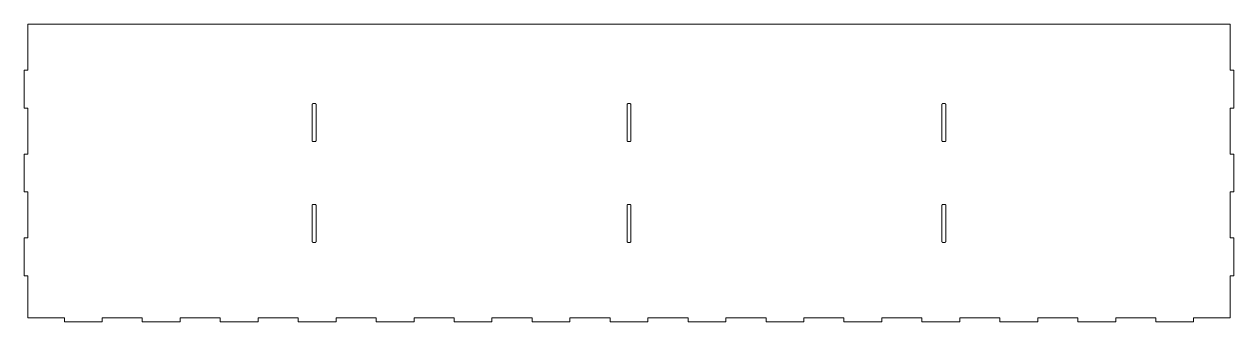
# Model space of a CAD drawing. Header units: millimetres. Extents: x 0 to 960, y 0 to 236.
import ezdxf

# ---------------------------------------------------------------- set-up
doc = ezdxf.new("R2010")
doc.units = ezdxf.units.MM
doc.layers.add('CORTE', color=1, linetype='Continuous', lineweight=0)

msp = doc.modelspace()

# ---------------------------------------------------------------- linework, layer by layer
at = {"layer": 'CORTE'}
for points in [[(957.4, 3), (957.4, 36.5), (960.4, 36.5), (960.4, 66.5), (957.4, 66.5), (957.4, 103), (960.4, 103), (960.4, 133), (957.4, 133), (957.4, 169.5), (960.4, 169.5), (960.4, 199.5), (957.4, 199.5), (957.4, 236), (928.5, 236), (898.5, 236), (866.6, 236), (836.6, 236), (804.7, 236), (774.7, 236), (742.8, 236), (712.8, 236), (680.9, 236), (650.9, 236), (619, 236), (589, 236), (557.1, 236), (527.1, 236), (495.2, 236), (465.2, 236), (433.3, 236), (403.3, 236), (371.4, 236), (341.4, 236), (309.5, 236), (279.5, 236), (247.6, 236), (217.6, 236), (185.7, 236), (155.7, 236), (123.8, 236), (93.8, 236), (61.9, 236), (31.9, 236), (3, 236), (3, 199.5), (0, 199.5), (0, 169.5), (3, 169.5), (3, 133), (0, 133), (0, 103), (3, 103), (3, 66.5), (0, 66.5), (0, 36.5), (3, 36.5), (3, 3), (31.9, 3), (31.9, 0), (61.9, 0), (61.9, 3), (93.8, 3), (93.8, 0), (123.8, 0), (123.8, 3), (155.7, 3), (155.7, 0), (185.7, 0), (185.7, 3), (217.6, 3), (217.6, 0), (247.6, 0), (247.6, 3), (279.5, 3), (279.5, 0), (309.5, 0), (309.5, 3), (341.4, 3), (341.4, 0), (371.4, 0), (371.4, 3), (403.3, 3), (403.3, 0), (433.3, 0), (433.3, 3), (465.2, 3), (465.2, 0), (495.2, 0), (495.2, 3), (527.1, 3), (527.1, 0), (557.1, 0), (557.1, 3), (589, 3), (589, 0), (619, 0), (619, 3), (650.9, 3), (650.9, 0), (680.9, 0), (680.9, 3), (712.8, 3), (712.8, 0), (742.8, 0), (742.8, 3), (774.7, 3), (774.7, 0), (804.7, 0), (804.7, 3), (836.6, 3), (836.6, 0), (866.6, 0), (866.6, 3), (898.5, 3), (898.5, 0), (928.5, 0), (928.5, 3), (957.4, 3)], [(231.7, 172.4), (231.696227, 172.467179), (231.684957, 172.533513), (231.66633, 172.598167), (231.640581, 172.66033), (231.608035, 172.719219), (231.569099, 172.774094), (231.524264, 172.824264), (231.474094, 172.869099), (231.419219, 172.908035), (231.36033, 172.940581), (231.298167, 172.96633), (231.233513, 172.984957), (231.167179, 172.996227), (231.1, 173), (229.3, 173), (229.232821, 172.996227), (229.166487, 172.984957), (229.101833, 172.96633), (229.03967, 172.940581), (228.980781, 172.908035), (228.925906, 172.869099), (228.875736, 172.824264), (228.830901, 172.774094), (228.791965, 172.719219), (228.759419, 172.66033), (228.73367, 172.598167), (228.715043, 172.533513), (228.703773, 172.467179), (228.7, 172.4), (228.7, 143.6), (228.703773, 143.532821), (228.715043, 143.466487), (228.73367, 143.401833), (228.759419, 143.33967), (228.791965, 143.280781), (228.830901, 143.225906), (228.875736, 143.175736), (228.925906, 143.130901), (228.980781, 143.091965), (229.03967, 143.059419), (229.101833, 143.03367), (229.166487, 143.015043), (229.232821, 143.003773), (229.3, 143), (231.1, 143), (231.167179, 143.003773), (231.233513, 143.015043), (231.298167, 143.03367), (231.36033, 143.059419), (231.419219, 143.091965), (231.474094, 143.130901), (231.524264, 143.175736), (231.569099, 143.225906), (231.608035, 143.280781), (231.640581, 143.33967), (231.66633, 143.401833), (231.684957, 143.466487), (231.696227, 143.532821), (231.7, 143.6)], [(481.7, 172.4), (481.696227, 172.467179), (481.684957, 172.533513), (481.66633, 172.598167), (481.640581, 172.66033), (481.608035, 172.719219), (481.569099, 172.774094), (481.524264, 172.824264), (481.474094, 172.869099), (481.419219, 172.908035), (481.36033, 172.940581), (481.298167, 172.96633), (481.233513, 172.984957), (481.167179, 172.996227), (481.1, 173), (479.3, 173), (479.232821, 172.996227), (479.166487, 172.984957), (479.101833, 172.96633), (479.03967, 172.940581), (478.980781, 172.908035), (478.925906, 172.869099), (478.875736, 172.824264), (478.830901, 172.774094), (478.791965, 172.719219), (478.759419, 172.66033), (478.73367, 172.598167), (478.715043, 172.533513), (478.703773, 172.467179), (478.7, 172.4), (478.7, 143.6), (478.703773, 143.532821), (478.715043, 143.466487), (478.73367, 143.401833), (478.759419, 143.33967), (478.791965, 143.280781), (478.830901, 143.225906), (478.875736, 143.175736), (478.925906, 143.130901), (478.980781, 143.091965), (479.03967, 143.059419), (479.101833, 143.03367), (479.166487, 143.015043), (479.232821, 143.003773), (479.3, 143), (481.1, 143), (481.167179, 143.003773), (481.233513, 143.015043), (481.298167, 143.03367), (481.36033, 143.059419), (481.419219, 143.091965), (481.474094, 143.130901), (481.524264, 143.175736), (481.569099, 143.225906), (481.608035, 143.280781), (481.640581, 143.33967), (481.66633, 143.401833), (481.684957, 143.466487), (481.696227, 143.532821), (481.7, 143.6)], [(731.7, 172.4), (731.696227, 172.467179), (731.684957, 172.533513), (731.66633, 172.598167), (731.640581, 172.66033), (731.608035, 172.719219), (731.569099, 172.774094), (731.524264, 172.824264), (731.474094, 172.869099), (731.419219, 172.908035), (731.36033, 172.940581), (731.298167, 172.96633), (731.233513, 172.984957), (731.167179, 172.996227), (731.1, 173), (729.3, 173), (729.232821, 172.996227), (729.166487, 172.984957), (729.101833, 172.96633), (729.03967, 172.940581), (728.980781, 172.908035), (728.925906, 172.869099), (728.875736, 172.824264), (728.830901, 172.774094), (728.791965, 172.719219), (728.759419, 172.66033), (728.73367, 172.598167), (728.715043, 172.533513), (728.703773, 172.467179), (728.7, 172.4), (728.7, 143.6), (728.703773, 143.532821), (728.715043, 143.466487), (728.73367, 143.401833), (728.759419, 143.33967), (728.791965, 143.280781), (728.830901, 143.225906), (728.875736, 143.175736), (728.925906, 143.130901), (728.980781, 143.091965), (729.03967, 143.059419), (729.101833, 143.03367), (729.166487, 143.015043), (729.232821, 143.003773), (729.3, 143), (731.1, 143), (731.167179, 143.003773), (731.233513, 143.015043), (731.298167, 143.03367), (731.36033, 143.059419), (731.419219, 143.091965), (731.474094, 143.130901), (731.524264, 143.175736), (731.569099, 143.225906), (731.608035, 143.280781), (731.640581, 143.33967), (731.66633, 143.401833), (731.684957, 143.466487), (731.696227, 143.532821), (731.7, 143.6)], [(231.7, 92.4), (231.696227, 92.467179), (231.684957, 92.533513), (231.66633, 92.598167), (231.640581, 92.66033), (231.608035, 92.719219), (231.569099, 92.774094), (231.524264, 92.824264), (231.474094, 92.869099), (231.419219, 92.908035), (231.36033, 92.940581), (231.298167, 92.96633), (231.233513, 92.984957), (231.167179, 92.996227), (231.1, 93), (229.3, 93), (229.232821, 92.996227), (229.166487, 92.984957), (229.101833, 92.96633), (229.03967, 92.940581), (228.980781, 92.908035), (228.925906, 92.869099), (228.875736, 92.824264), (228.830901, 92.774094), (228.791965, 92.719219), (228.759419, 92.66033), (228.73367, 92.598167), (228.715043, 92.533513), (228.703773, 92.467179), (228.7, 92.4), (228.7, 63.6), (228.703773, 63.532821), (228.715043, 63.466487), (228.73367, 63.401833), (228.759419, 63.33967), (228.791965, 63.280781), (228.830901, 63.225906), (228.875736, 63.175736), (228.925906, 63.130901), (228.980781, 63.091965), (229.03967, 63.059419), (229.101833, 63.03367), (229.166487, 63.015043), (229.232821, 63.003773), (229.3, 63), (231.1, 63), (231.167179, 63.003773), (231.233513, 63.015043), (231.298167, 63.03367), (231.36033, 63.059419), (231.419219, 63.091965), (231.474094, 63.130901), (231.524264, 63.175736), (231.569099, 63.225906), (231.608035, 63.280781), (231.640581, 63.33967), (231.66633, 63.401833), (231.684957, 63.466487), (231.696227, 63.532821), (231.7, 63.6)], [(481.7, 92.4), (481.696227, 92.467179), (481.684957, 92.533513), (481.66633, 92.598167), (481.640581, 92.66033), (481.608035, 92.719219), (481.569099, 92.774094), (481.524264, 92.824264), (481.474094, 92.869099), (481.419219, 92.908035), (481.36033, 92.940581), (481.298167, 92.96633), (481.233513, 92.984957), (481.167179, 92.996227), (481.1, 93), (479.3, 93), (479.232821, 92.996227), (479.166487, 92.984957), (479.101833, 92.96633), (479.03967, 92.940581), (478.980781, 92.908035), (478.925906, 92.869099), (478.875736, 92.824264), (478.830901, 92.774094), (478.791965, 92.719219), (478.759419, 92.66033), (478.73367, 92.598167), (478.715043, 92.533513), (478.703773, 92.467179), (478.7, 92.4), (478.7, 63.6), (478.703773, 63.532821), (478.715043, 63.466487), (478.73367, 63.401833), (478.759419, 63.33967), (478.791965, 63.280781), (478.830901, 63.225906), (478.875736, 63.175736), (478.925906, 63.130901), (478.980781, 63.091965), (479.03967, 63.059419), (479.101833, 63.03367), (479.166487, 63.015043), (479.232821, 63.003773), (479.3, 63), (481.1, 63), (481.167179, 63.003773), (481.233513, 63.015043), (481.298167, 63.03367), (481.36033, 63.059419), (481.419219, 63.091965), (481.474094, 63.130901), (481.524264, 63.175736), (481.569099, 63.225906), (481.608035, 63.280781), (481.640581, 63.33967), (481.66633, 63.401833), (481.684957, 63.466487), (481.696227, 63.532821), (481.7, 63.6)], [(731.7, 92.4), (731.696227, 92.467179), (731.684957, 92.533513), (731.66633, 92.598167), (731.640581, 92.66033), (731.608035, 92.719219), (731.569099, 92.774094), (731.524264, 92.824264), (731.474094, 92.869099), (731.419219, 92.908035), (731.36033, 92.940581), (731.298167, 92.96633), (731.233513, 92.984957), (731.167179, 92.996227), (731.1, 93), (729.3, 93), (729.232821, 92.996227), (729.166487, 92.984957), (729.101833, 92.96633), (729.03967, 92.940581), (728.980781, 92.908035), (728.925906, 92.869099), (728.875736, 92.824264), (728.830901, 92.774094), (728.791965, 92.719219), (728.759419, 92.66033), (728.73367, 92.598167), (728.715043, 92.533513), (728.703773, 92.467179), (728.7, 92.4), (728.7, 63.6), (728.703773, 63.532821), (728.715043, 63.466487), (728.73367, 63.401833), (728.759419, 63.33967), (728.791965, 63.280781), (728.830901, 63.225906), (728.875736, 63.175736), (728.925906, 63.130901), (728.980781, 63.091965), (729.03967, 63.059419), (729.101833, 63.03367), (729.166487, 63.015043), (729.232821, 63.003773), (729.3, 63), (731.1, 63), (731.167179, 63.003773), (731.233513, 63.015043), (731.298167, 63.03367), (731.36033, 63.059419), (731.419219, 63.091965), (731.474094, 63.130901), (731.524264, 63.175736), (731.569099, 63.225906), (731.608035, 63.280781), (731.640581, 63.33967), (731.66633, 63.401833), (731.684957, 63.466487), (731.696227, 63.532821), (731.7, 63.6)]]:
    msp.add_lwpolyline(points, close=True, dxfattribs=at)

doc.saveas('drawing.dxf')
